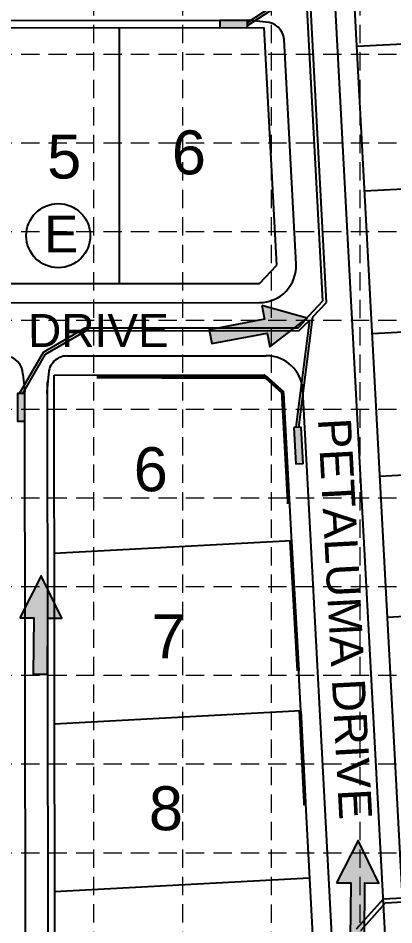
# Model space of a CAD drawing. Header units: feet. Extents: x 4586 to 6528, y 2127 to 5231.
# Drawn here: x 5369.9 to 5575.1, y 3930.5 to 4425.3 of the extents above; entities that cross this region are included whole.
import ezdxf
from ezdxf.enums import TextEntityAlignment as Align

# ---------------------------------------------------------------- set-up
doc = ezdxf.new("R2010")
doc.units = ezdxf.units.FT
doc.header["$LTSCALE"] = 80
doc.header["$MEASUREMENT"] = 0
doc.linetypes.add('HIDDEN', pattern=[0.375, 0.25, -0.125])
doc.linetypes.add('TIGHT', pattern=[0.12, 0.08, -0.04])
doc.layers.get('0').update_dxf_attribs({"linetype": 'CONTINUOUS'})
for name, color, linetype in [('BLOCK', 8, 'CONTINUOUS'), ('FLOW ARROWS', 250, 'CONTINUOUS'), ('GRID', 254, 'HIDDEN'), ('LOTNUMS', 8, 'CONTINUOUS'), ('LOTS', 8, 'CONTINUOUS'), ('P-PAV', 8, 'CONTINUOUS'), ('P-RW', 161, 'TIGHT'), ('ROW', 60, 'CONTINUOUS'), ('STORM', 5, 'CONTINUOUS'), ('STREETS', 9, 'CONTINUOUS')]:
    doc.layers.add(name, color=color, linetype=linetype)
doc.layers.get('0').freeze()
doc.styles.get("Standard").update_dxf_attribs({"font": 'ARIAL.TTF', "height": 6.4})

# ---------------------------------------------------------------- blocks, each defined once
blk = doc.blocks.new('arrow')
blk.add_lwpolyline([(-67.01, -25.36), (-59.33, -25.42), (-59.57, -56.14), (-51.89, -56.2), (-51.65, -25.48), (-43.97, -25.54), (-55.3, -2.41), (-67.01, -25.36)], close=True)
at = {"color": 254}
for points in [[(-43.97, -25.54), (-67.01, -25.36), (-55.3, -2.41), (-67.01, -25.36)], [(-59.57, -56.14), (-51.89, -56.2), (-59.33, -25.42), (-51.65, -25.48)]]:
    blk.add_solid(points, dxfattribs=at)

msp = doc.modelspace()

# ---------------------------------------------------------------- hatches: boundary and pattern name
at = {"layer": 'STORM'}
for points in [[(5495.1, 4424.11), (5480.1, 4424.09), (5480.1, 4420.09), (5495.1, 4420.11)], [(5373.55, 4220.41), (5369.55, 4220.41), (5369.55, 4220.41), (5369.56, 4205.41), (5373.55, 4205.41)], [(5524.43, 4202.04), (5520.44, 4201.83), (5521.51, 4181.85), (5525.5, 4182.07)]]:
    msp.add_hatch(color=256, dxfattribs=at).paths.add_polyline_path(points)

# ---------------------------------------------------------------- linework, layer by layer
at = {"layer": 'BLOCK', "color": 7}
msp.add_circle((5391.82, 4306.57), 17.5, dxfattribs=at)
at = {"layer": 'GRID', "color": 252, "linetype": 'HIDDEN', "lineweight": 0, "ltscale": 0.5}
for p, q in [((5411.32, 2371.67), (5411.32, 5180.48)), ((5459.75, 2371.67), (5459.75, 5180.48)), ((5508.17, 2371.66), (5508.17, 5180.48)), ((5556.6, 2371.65), (5556.6, 5180.48)), ((4636.51, 4405.67), (6476.69, 4405.67)), ((4636.51, 4357.24), (6476.69, 4357.24)), ((4636.51, 4308.82), (6476.69, 4308.82)), ((4636.51, 4260.39), (6476.69, 4260.39)), ((4636.51, 4211.97), (6476.69, 4211.97)), ((4636.51, 4163.54), (6476.69, 4163.54)), ((4636.51, 4115.11), (6476.69, 4115.11)), ((4636.51, 4066.69), (6476.69, 4066.69)), ((4636.51, 4018.26), (6476.69, 4018.26)), ((4636.51, 3969.84), (6476.69, 3969.84))]:
    msp.add_line(p, q, dxfattribs=at)
at = {"layer": 'LOTS', "color": 7}
for p, q in [((5425, 4420.04), (5425.14, 4280.47)), ((5681.95, 4416.58), (5554.86, 4409.77)), ((5687.24, 4337.75), (5559.09, 4330.88)), ((5693.53, 4259.97), (5563.26, 4252.99)), ((5697.71, 4182.09), (5567.43, 4175.11)), ((5389.64, 4133.32), (5519.23, 4140.26)), ((5703.63, 4105.31), (5571.55, 4098.24)), ((5389.74, 4040.21), (5524.2, 4047.42)), ((5389.83, 3948.71), (5529.09, 3956.17))]:
    msp.add_line(p, q, dxfattribs=at)
at = {"layer": 'P-PAV', "color": 7}
for p, q in [((5572, 3893.61), (5537.76, 4532.61)), ((5066.53, 4423.67), (5495.1, 4424.11)), ((5505.1, 4423.12), (5495.1, 4424.11)), ((5521.66, 4291.11), (5515.1, 4413.65)), ((5108.63, 4269.64), (5501.71, 4270.04)), ((5396.53, 4240.94), (5505.37, 4241.05)), ((5372.54, 4230.91), (5373.5, 4221.41)), ((5386.54, 4230.93), (5385.6, 4221.42)), ((5386.31, 3892.27), (5385.96, 4226.79)), ((5542.85, 3895.62), (5525.36, 4222.12)), ((5373.9, 3885.9), (5373.55, 4220.41))]:
    msp.add_line(p, q, dxfattribs=at)
for centre, radius, start, end in [((5505.11, 4413.12), 10, 3.067, 90.0584), ((5501.69, 4290.04), 20, 270.0584, 3.067), ((5362.54, 4230.9), 10, 0.0604, 90.0584), ((5396.54, 4230.94), 10, 90.0584, 180.0604), ((5505.39, 4221.05), 20, 3.067, 90.0584), ((5395.55, 4220.44), 10, 174.3498, 180.0604)]:
    msp.add_arc(centre, radius, start, end, dxfattribs=at)
at = {"layer": 'P-RW', "color": 41, "const_width": 2}
for points in [[(5517.6, 4160.24), (5514.29, 4221.2), (5505.18, 4229.36), (5412.86, 4229.51)], [(5522.82, 4069.12), (5518.8, 4140.02)], [(5522.82, 4069.12), (5518.8, 4140.02)], [(5522.82, 4069.12), (5521.68, 4089.09)], [(5526.54, 3995.65), (5523.92, 4047.19)], [(5526.54, 3995.65), (5523.92, 4047.19)], [(5526.54, 3995.65), (5523.92, 4047.19)]]:
    msp.add_lwpolyline(points, dxfattribs=at)
at = {"layer": 'ROW', "color": 7}
for p, q in [((5582.49, 3894.17), (5548.25, 4533.17)), ((5056.82, 4419.66), (5504.23, 4420.12)), ((5511.18, 4290.54), (5504.23, 4420.12)), ((5501.71, 4280.54), (5511.18, 4290.54)), ((5066.82, 4280.1), (5501.71, 4280.54)), ((5389.54, 4230.43), (5504.39, 4230.55)), ((5389.9, 3885.91), (5389.54, 4230.43)), ((5514.93, 4220.57), (5504.39, 4230.55)), ((5532.56, 3891.5), (5514.93, 4220.57))]:
    msp.add_line(p, q, dxfattribs=at)
at = {"layer": 'STORM'}
for p, q in [((5538.31, 4270.18), (5526.23, 4495.62)), ((5495.1, 4423), (5527, 4443.77)), ((5495.1, 4421.21), (5527.09, 4442.04)), ((5536.26, 4270.94), (5527.09, 4442.04)), ((5495.1, 4424.11), (5480.1, 4424.09)), ((5480.1, 4424.09), (5480.1, 4420.09)), ((5495.1, 4420.11), (5495.1, 4424.11)), ((5480.1, 4420.09), (5495.1, 4420.11)), ((5526.02, 4260.12), (5536.26, 4270.94)), ((5530.85, 4262.31), (5538.31, 4270.18)), ((5523.18, 4201.84), (5530.85, 4262.31)), ((5383.68, 4242.98), (5406.52, 4256.2)), ((5406.52, 4256.2), (5522.76, 4256.32)), ((5521.69, 4202.03), (5529.1, 4260.46)), ((5522.76, 4256.32), (5526.2, 4259.95)), ((5523.41, 4254.82), (5527.29, 4258.92)), ((5526.2, 4259.95), (5526.02, 4260.12)), ((5527.47, 4258.75), (5527.29, 4258.92)), ((5527.47, 4258.75), (5529.1, 4260.46)), ((5384.78, 4241.89), (5406.92, 4254.7)), ((5406.92, 4254.7), (5523.41, 4254.82)), ((5370.68, 4220.41), (5383.68, 4242.98)), ((5372.41, 4220.41), (5384.78, 4241.89)), ((5524.43, 4202.04), (5520.44, 4201.83)), ((5520.44, 4201.83), (5521.51, 4181.85)), ((5525.5, 4182.07), (5524.43, 4202.04)), ((5525.5, 4182.07), (5521.51, 4181.85)), ((5712.89, 3952.22), (5569.31, 3944.52)), ((5713.07, 3949.97), (5570.36, 3942.32)), ((5569.31, 3944.52), (5554.51, 3928.05)), ((5570.36, 3942.32), (5556.81, 3927.24))]:
    msp.add_line(p, q, dxfattribs=at)
msp.add_lwpolyline([(5373.55, 4220.41), (5369.55, 4220.41), (5369.55, 4205.41), (5373.55, 4205.41)], close=True, dxfattribs=at)
msp.add_arc((5363.55, 4220.4), 10, 0.0604, 5.7703, dxfattribs=at)

# ---------------------------------------------------------------- block references
at = {"layer": 'FLOW ARROWS', "rotation": 281.3137308695888}
msp.add_blockref('arrow', (5541.03, 4207.8), dxfattribs=at)
at = {"layer": 'FLOW ARROWS'}
for p in [(5437.76, 4123.41), (5610.84, 3978.85)]:
    msp.add_blockref('arrow', p, dxfattribs=at)

# ---------------------------------------------------------------- texts
at = {"layer": 'BLOCK', "color": 7}
msp.add_text('E', height=20, dxfattribs=at).set_placement((5384.14, 4297.51))
at = {"layer": 'LOTNUMS', "color": 7}
for s, p in [('5', (5395.07, 4349.76)), ('6', (5463.16, 4352.03)), ('6', (5442.33, 4179.11)), ('7', (5451.99, 4087.98)), ('8', (5450.61, 3994.09))]:
    msp.add_text(s, height=24, dxfattribs=at).set_placement(p, align=Align.MIDDLE_CENTER)
at = {"layer": 'STREETS', "color": 7}
for s, rotation, p in [('EMBARCADERO     DRIVE', 0.0583, (5143.42, 4245.56)), ('PETALUMA DRIVE', 273.0669, (5533.6, 4206.57))]:
    msp.add_text(s, height=18, rotation=rotation, dxfattribs=at).set_placement(p)

doc.saveas('drawing.dxf')
